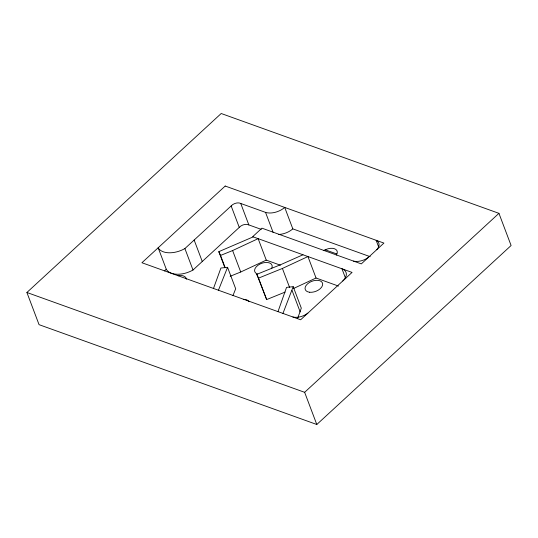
<?xml version="1.0" encoding="UTF-8"?>
<svg xmlns="http://www.w3.org/2000/svg" width="538" height="538" viewBox="0 0 538 538"><rect width="100%" height="100%" fill="white"/><g stroke="black" fill="none" stroke-linecap="round" stroke-linejoin="round"><path stroke-width="0.81" d="M282.954 313.425L293.197 286.667L286.546 287.386L277.991 311.643M297.749 318.066L301.3 308.119L293.197 286.667M213.485 288.455L220.916 268.032L227.567 267.312L235.678 288.765L232.941 295.644M218.441 290.238L227.567 267.312M376.661 249.753L377.118 249.269A12.589 7.384 -20.7 0 0 376.634 240.526L376.143 240.284L378.745 247.184M26.9 292.484L221.199 113.505L498.941 213.337L511.1 245.516L316.801 424.495L39.059 324.663L26.9 292.484L304.642 392.31L316.801 424.495M261.253 229.383L248.852 224.924A6.187 3.631 -20.7 0 0 239.269 227.406L193.007 270.015A19.657 11.527 -20.7 0 1 166.276 269.235L158.165 247.776A19.657 11.527 -20.7 0 0 184.897 248.563L231.158 205.946A6.187 3.631 -20.7 0 1 240.748 203.472L265.543 212.382A14.62 8.574 -20.7 0 0 284.716 207.426L292.82 228.879L370.245 256.713M164.473 270.896L166.276 269.235M304.642 392.31L498.941 213.337M368.564 257.218L368.005 257.662A12.589 7.384 -20.7 0 1 354.139 261.253L353.547 261.098M307.884 313.109L307.332 313.553A12.589 7.384 -20.7 0 1 293.459 317.138L292.874 316.99M253.19 236.875L218.811 251.663L220.553 255.442L232.611 250.553L258.146 238.657L266.256 260.116L280.412 265.2M230.163 276.283L240.721 272.006L266.256 260.116M302.981 254.777L280.675 264.669L256.808 274.346L258.543 278.126L282.41 268.449L307.944 256.559L316.048 278.011L338.476 286.075M293.519 288.502L316.048 278.011M256.808 274.346L266.653 299.579L285.127 292.087M325.006 249.719L336.849 253.976M345.732 278.751L341.973 268.785A14.405 8.447 -20.7 0 1 342.814 280.937M265.543 212.382L273.075 232.308M292.073 290.5L300.184 311.953M282.41 268.449L289.646 287.608M240.748 203.472L248.852 224.924M258.543 278.126L266.653 299.579M231.158 205.946L239.269 227.406M232.611 250.553L240.721 272.006M220.553 255.442L225.18 267.702M218.811 251.663L224.897 267.756M194.151 240.042L202.261 261.495M184.897 248.563L193.007 270.015M292.82 228.879A14.62 8.574 -20.7 0 1 278.738 234.454M243.27 299.363A9.2 5.393 -20.7 0 1 248.98 301.724M257.372 273.976A9.2 5.393 -20.7 0 1 256.283 266.774A9.2 5.393 -20.7 0 1 267.756 262.51A9.2 5.393 -20.7 0 1 271.502 268.718M177.991 275.752A9.2 5.393 -20.7 0 1 186.343 279.209M323.829 250.614A9.2 5.393 -20.7 0 1 334.515 248.744A9.2 5.393 -20.7 0 1 336.284 255.086M225.2 186.034L141.931 262.739L300.641 319.78L352.06 272.416L252.672 236.693L261.925 228.166L361.314 263.896L383.91 243.082L225.2 186.034M309.72 292.255A9.2 5.393 -20.7 0 0 322.672 284.024A9.2 5.393 -20.7 0 0 309.189 282.632A9.2 5.393 -20.7 0 0 309.72 292.255"/></g></svg>
